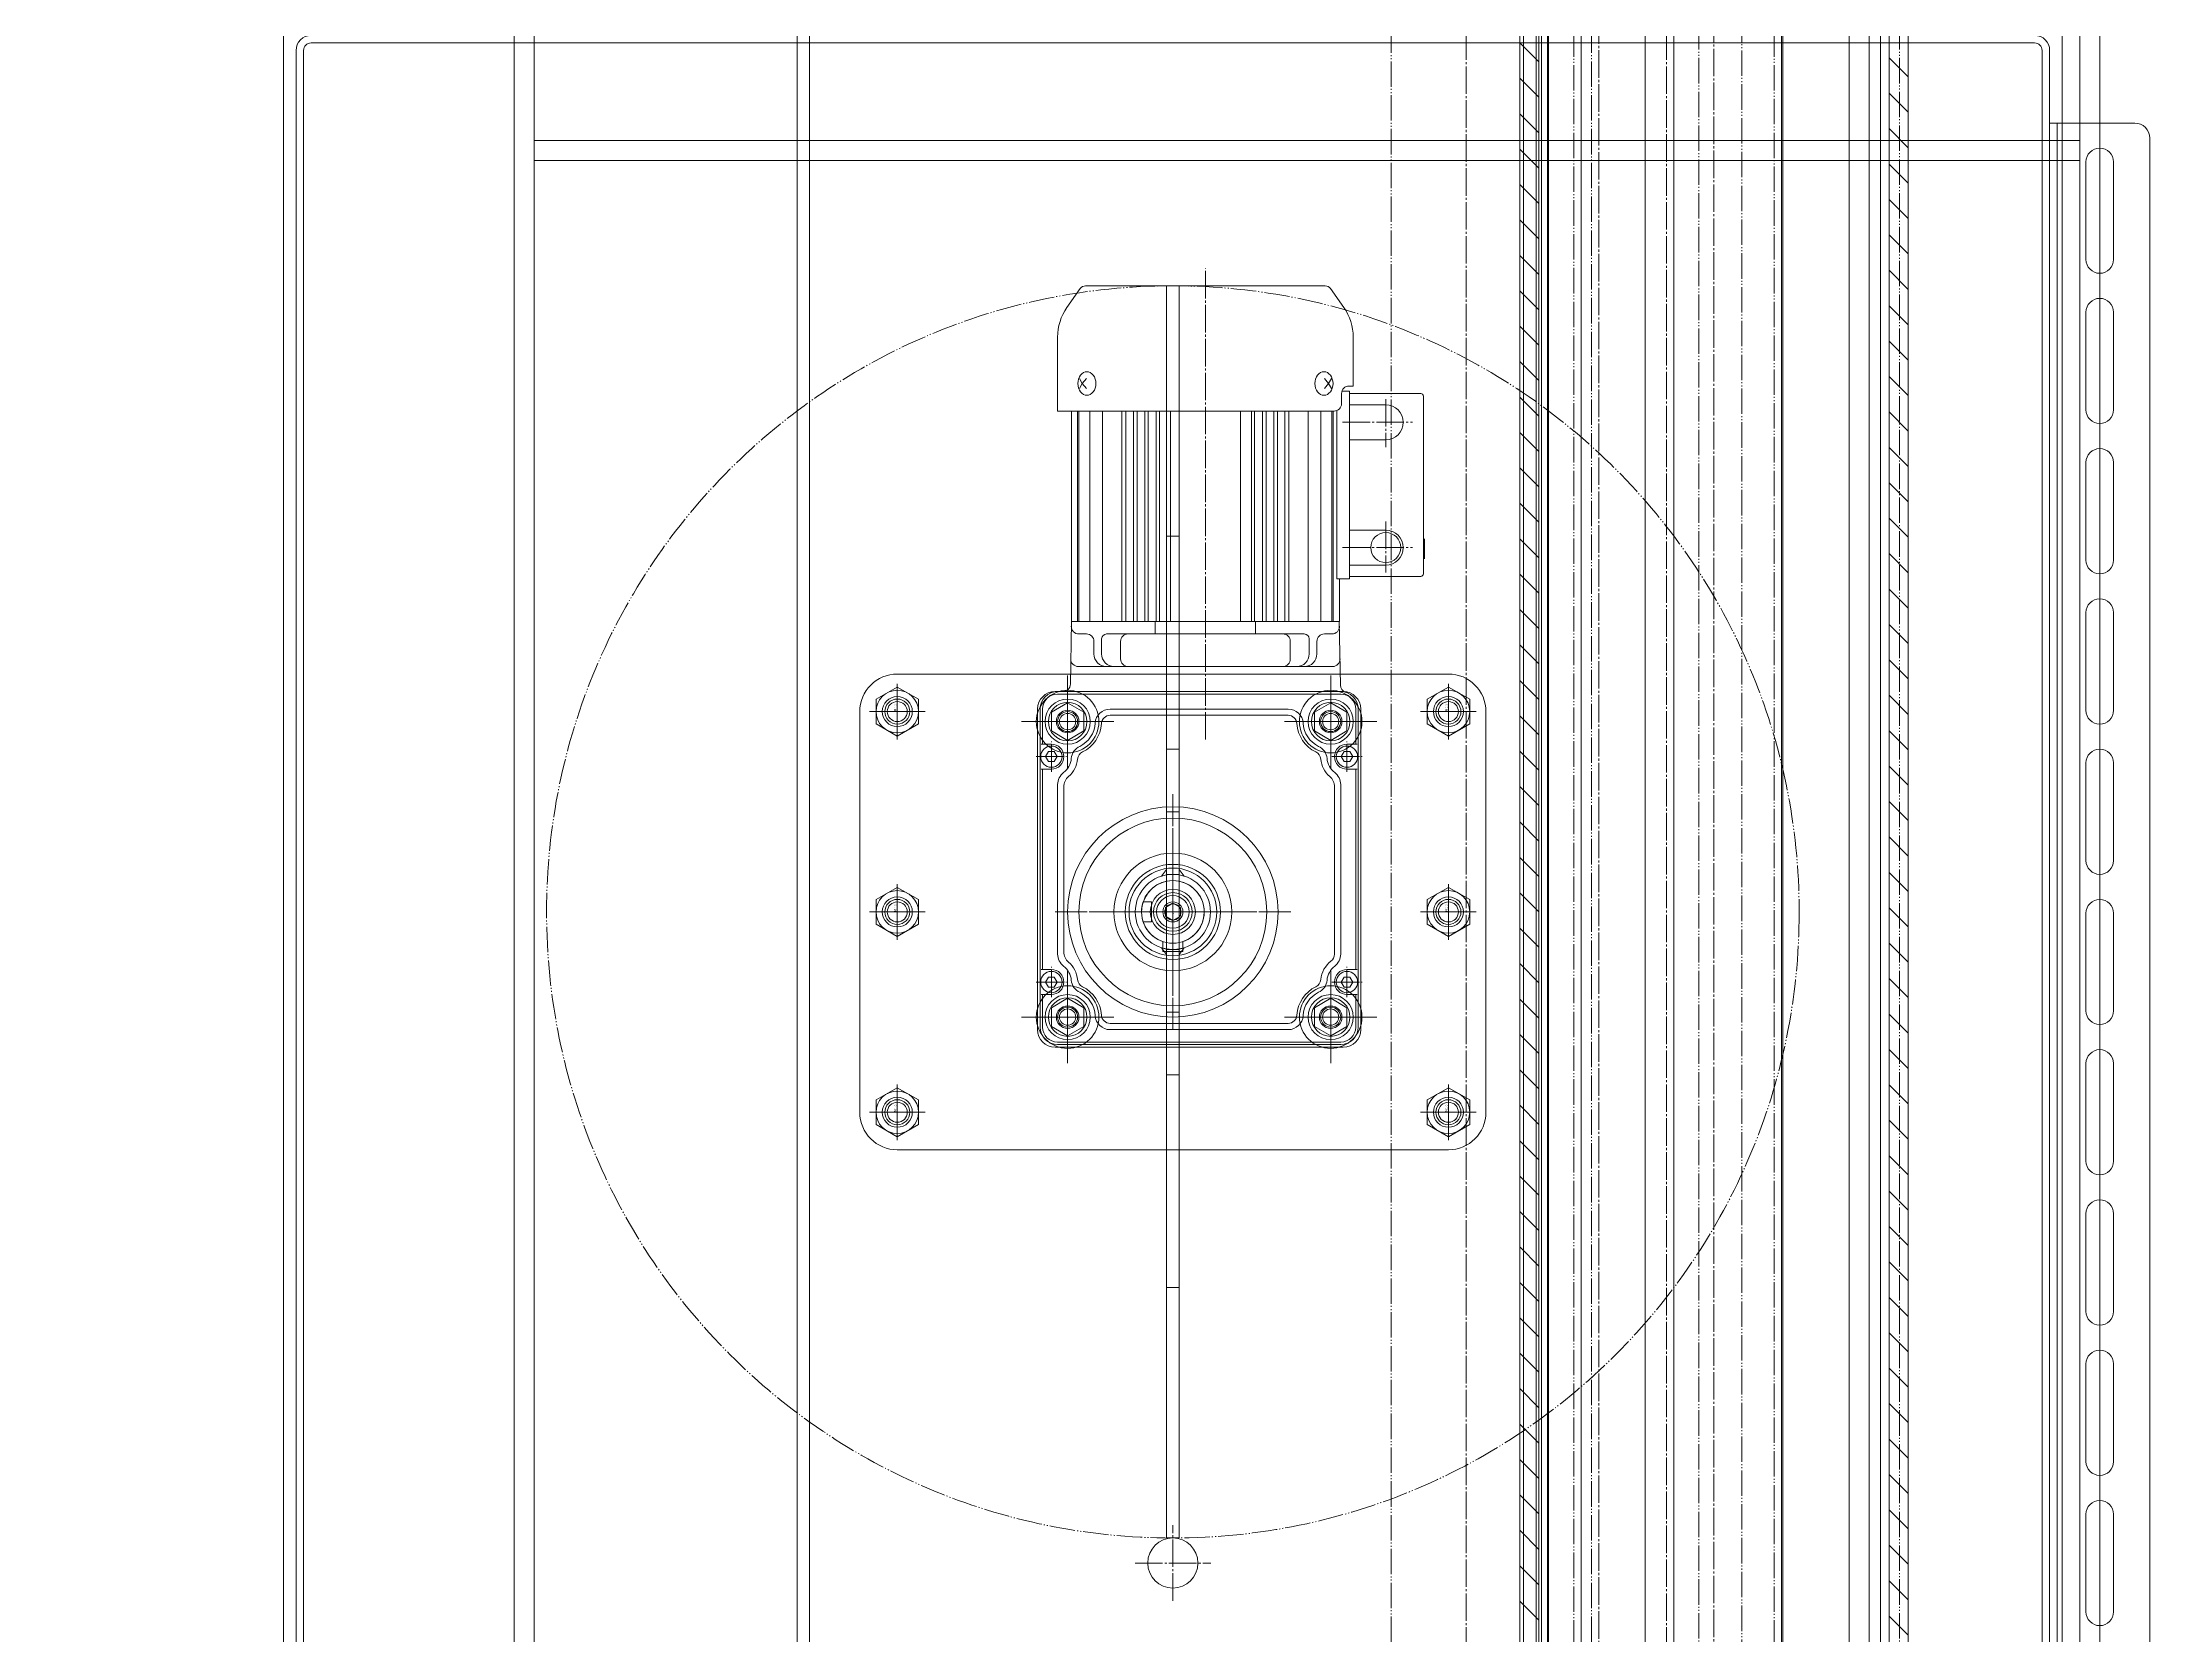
# Model space of a CAD drawing. Units: millimetres at full size. Extents: x -21196 to 21204, y -11807 to 11807.
# Drawn here: x -7431 to -6590, y -2239 to -1603 of the extents above; entities that cross this region are included whole.
import ezdxf
from ezdxf.enums import TextEntityAlignment as Align

# ---------------------------------------------------------------- set-up
doc = ezdxf.new("R2010")
doc.units = ezdxf.units.MM
doc.header["$LTSCALE"] = 0.5
doc.linetypes.add('USER3', pattern=[26.999999, 20.299999, -1.7, 0.8, -1.7, 0.8, -1.7])
doc.linetypes.add('USER4', pattern=[27.1, 22, -1.7, 1.7, -1.7])
doc.layers.add('1-0_設備-5(241129配置図菊池追記(立面図).jww)(機器配置図 260128.dwg)', color=7, linetype='Continuous', lineweight=9)
doc.styles.add('ＭＳ ゴシック', font='')
doc.styles.get('ＭＳ ゴシック').set_extended_font_data('MS Gothic')

msp = doc.modelspace()

# ---------------------------------------------------------------- linework, layer by layer
at = {"layer": '1-0_設備-5(241129配置図菊池追記(立面図).jww)(機器配置図 260128.dwg)', "linetype": 'USER4'}
for p, q in [((-6763.5215, -3662.4988), (-6763.5215, -1337.5378)), ((-6809.5215, -1348.6084), (-6809.5215, -3511.6859)), ((-6862.4215, -1368.6084), (-6862.4215, -3491.6859)), ((-6782.4215, -1368.6084), (-6782.4215, -3491.6859)), ((-6966.5215, -1881.3563), (-6966.5215, -1693.1739)), ((-6894.5215, -1745.3388), (-6894.5215, -1764.5279)), ((-6911.8054, -1754.6471), (-6883.826, -1754.6471)), ((-6894.5215, -1794.2368), (-6894.5215, -1814.611)), ((-6911.8054, -1804.6471), (-6883.826, -1804.6471)), ((-7089.5215, -1859.0434), (-7089.5215, -1881.2509)), ((-7021.5215, -1855.7444), (-7021.5215, -1892.5499)), ((-6916.5215, -1855.7444), (-6916.5215, -1892.5499)), ((-6869.5215, -1859.0434), (-6869.5215, -1881.2509)), ((-7089.5215, -1879.4882), (-7089.5215, -1860.8061)), ((-7089.5215, -1860.8061), (-7089.5215, -1879.4882)), ((-7021.5215, -1884.8974), (-7021.5215, -1863.3969)), ((-7021.5215, -1881.4882), (-7021.5215, -1866.8061)), ((-7021.5215, -1881.4882), (-7021.5215, -1866.8061)), ((-7021.5215, -1881.4882), (-7021.5215, -1866.8061)), ((-7021.5215, -1881.0704), (-7021.5215, -1867.2238)), ((-6916.5215, -1884.8974), (-6916.5215, -1863.3969)), ((-6916.5215, -1881.4882), (-6916.5215, -1866.8061)), ((-6916.5215, -1881.4882), (-6916.5215, -1866.8061)), ((-6916.5215, -1881.4882), (-6916.5215, -1866.8061)), ((-6916.5215, -1881.0704), (-6916.5215, -1867.2238)), ((-6869.5215, -1879.4882), (-6869.5215, -1860.8061)), ((-6869.5215, -1860.8061), (-6869.5215, -1879.4882)), ((-7078.4178, -1870.1471), (-7100.6253, -1870.1471)), ((-7098.8626, -1870.1471), (-7080.1805, -1870.1471)), ((-7080.1805, -1870.1471), (-7098.8626, -1870.1471)), ((-7003.1188, -1874.1471), (-7039.9243, -1874.1471)), ((-7010.7713, -1874.1471), (-7032.2717, -1874.1471)), ((-7028.8626, -1874.1471), (-7014.1805, -1874.1471)), ((-7028.8626, -1874.1471), (-7014.1805, -1874.1471)), ((-7028.8626, -1874.1471), (-7014.1805, -1874.1471)), ((-7014.5982, -1874.1471), (-7028.4448, -1874.1471)), ((-6898.1188, -1874.1471), (-6934.9243, -1874.1471)), ((-6905.7713, -1874.1471), (-6927.2717, -1874.1471)), ((-6923.8626, -1874.1471), (-6909.1805, -1874.1471)), ((-6923.8626, -1874.1471), (-6909.1805, -1874.1471)), ((-6923.8626, -1874.1471), (-6909.1805, -1874.1471)), ((-6909.5982, -1874.1471), (-6923.4448, -1874.1471)), ((-6858.4178, -1870.1471), (-6880.6253, -1870.1471)), ((-6878.8626, -1870.1471), (-6860.1805, -1870.1471)), ((-6860.1805, -1870.1471), (-6878.8626, -1870.1471)), ((-7028.0215, -1894.1622), (-7028.0215, -1882.1321)), ((-6910.0215, -1894.1622), (-6910.0215, -1882.1321)), ((-7034.0366, -1888.1471), (-7022.0065, -1888.1471)), ((-6916.0366, -1888.1471), (-6904.0065, -1888.1471)), ((-6979.5215, -1997.1247), (-6979.5215, -1903.1696)), ((-6979.5215, -1903.2464), (-6979.5215, -1997.0479)), ((-6979.5215, -1982.4242), (-6979.5215, -1917.8701)), ((-6979.5215, -1976.6613), (-6979.5215, -1923.633)), ((-6979.5215, -1975.8464), (-6979.5215, -1924.4479)), ((-6979.5215, -1928.477), (-6979.5215, -1971.8172)), ((-7089.5215, -1939.0434), (-7089.5215, -1961.2509)), ((-7089.5215, -1959.4882), (-7089.5215, -1940.8061)), ((-7089.5215, -1940.8061), (-7089.5215, -1959.4882)), ((-6979.5215, -1960.8551), (-6979.5215, -1939.4392)), ((-6979.5215, -1943.2238), (-6979.5215, -1957.0704)), ((-6869.5215, -1939.0434), (-6869.5215, -1961.2509)), ((-6869.5215, -1959.4882), (-6869.5215, -1940.8061)), ((-6869.5215, -1940.8061), (-6869.5215, -1959.4882)), ((-7078.4178, -1950.1471), (-7100.6253, -1950.1471)), ((-7098.8626, -1950.1471), (-7080.1805, -1950.1471)), ((-7080.1805, -1950.1471), (-7098.8626, -1950.1471)), ((-6932.4308, -1950.1471), (-7026.7198, -1950.1471)), ((-7026.4991, -1950.1471), (-6932.544, -1950.1471)), ((-7011.7986, -1950.1471), (-6947.2445, -1950.1471)), ((-7006.0357, -1950.1471), (-6953.0074, -1950.1471)), ((-7005.2208, -1950.1471), (-6953.8223, -1950.1471)), ((-7001.1916, -1950.1471), (-6957.8514, -1950.1471)), ((-6968.8136, -1950.1471), (-6990.2295, -1950.1471)), ((-6986.4448, -1950.1471), (-6972.5982, -1950.1471)), ((-6858.4178, -1950.1471), (-6880.6253, -1950.1471)), ((-6878.8626, -1950.1471), (-6860.1805, -1950.1471)), ((-6860.1805, -1950.1471), (-6878.8626, -1950.1471)), ((-7028.0216, -1984.1624), (-7028.0216, -1972.1324)), ((-7021.5215, -1973.7444), (-7021.5215, -2010.5499)), ((-6916.5215, -1973.7444), (-6916.5215, -2010.5499)), ((-6910.0215, -1984.1624), (-6910.0215, -1972.1324)), ((-7034.0366, -1978.1474), (-7022.0066, -1978.1474)), ((-7021.5215, -2002.8974), (-7021.5215, -1981.3969)), ((-7021.5215, -1999.4882), (-7021.5215, -1984.8061)), ((-7021.5215, -1999.4882), (-7021.5215, -1984.8061)), ((-7021.5215, -1999.4882), (-7021.5215, -1984.8061)), ((-7021.5215, -1999.0704), (-7021.5215, -1985.2238)), ((-6916.5215, -2002.8974), (-6916.5215, -1981.3969)), ((-6916.5215, -1999.4882), (-6916.5215, -1984.8061)), ((-6916.5215, -1999.4882), (-6916.5215, -1984.8061)), ((-6916.5215, -1999.4882), (-6916.5215, -1984.8061)), ((-6916.5215, -1999.0704), (-6916.5215, -1985.2238)), ((-6916.0365, -1978.1474), (-6904.0065, -1978.1474)), ((-7003.1188, -1992.1471), (-7039.9243, -1992.1471)), ((-7010.7713, -1992.1471), (-7032.2717, -1992.1471)), ((-7028.8626, -1992.1471), (-7014.1805, -1992.1471)), ((-7028.8626, -1992.1471), (-7014.1805, -1992.1471)), ((-7028.8626, -1992.1471), (-7014.1805, -1992.1471)), ((-7014.5982, -1992.1471), (-7028.4448, -1992.1471)), ((-6898.1188, -1992.1471), (-6934.9243, -1992.1471)), ((-6905.7713, -1992.1471), (-6927.2717, -1992.1471)), ((-6923.8626, -1992.1471), (-6909.1805, -1992.1471)), ((-6923.8626, -1992.1471), (-6909.1805, -1992.1471)), ((-6923.8626, -1992.1471), (-6909.1805, -1992.1471)), ((-6909.5982, -1992.1471), (-6923.4448, -1992.1471)), ((-7089.5215, -2019.0434), (-7089.5215, -2041.2509)), ((-6869.5215, -2019.0434), (-6869.5215, -2041.2509)), ((-7089.5215, -2039.4882), (-7089.5215, -2020.8061)), ((-7089.5215, -2020.8061), (-7089.5215, -2039.4882)), ((-6869.5215, -2039.4882), (-6869.5215, -2020.8061)), ((-6869.5215, -2020.8061), (-6869.5215, -2039.4882)), ((-7078.4178, -2030.1471), (-7100.6253, -2030.1471)), ((-7098.8626, -2030.1471), (-7080.1805, -2030.1471)), ((-7080.1805, -2030.1471), (-7098.8626, -2030.1471)), ((-6858.4178, -2030.1471), (-6880.6253, -2030.1471)), ((-6878.8626, -2030.1471), (-6860.1805, -2030.1471)), ((-6860.1805, -2030.1471), (-6878.8626, -2030.1471)), ((-6979.5215, -2225.2588), (-6979.5215, -2195.0355)), ((-6994.6332, -2210.1471), (-6964.4099, -2210.1471))]:
    msp.add_line(p, q, dxfattribs=at)
at = {"layer": '1-0_設備-5(241129配置図菊池追記(立面図).jww)(機器配置図 260128.dwg)'}
for p, q in [((-6816.5215, -1375.1471), (-6816.5215, -3485.1471)), ((-6736.5215, -1375.1471), (-6736.5215, -3485.1471)), ((-7242.5215, -3430.1471), (-7242.5215, -1430.1471)), ((-6701.5215, -3430.1471), (-6701.5215, -1430.1471)), ((-6617.5215, -3430.1471), (-6617.5215, -1430.1471)), ((-6709.5215, -1437.1471), (-6709.5215, -3423.1471)), ((-6833.4215, -3420.1471), (-6833.4215, -1440.1471)), ((-6830.0215, -3420.1471), (-6830.0215, -1440.1471)), ((-6791.0215, -3420.1471), (-6791.0215, -1440.1471)), ((-6736.0215, -1440.1471), (-6736.0215, -3420.1471)), ((-6697.0215, -3420.1471), (-6697.0215, -1440.1471)), ((-6693.6215, -3420.1471), (-6693.6215, -1440.1471)), ((-7124.5215, -1560.1471), (-7124.5215, -3040.1471)), ((-6834.5215, -1560.1471), (-6834.5215, -3040.1471)), ((-7329.5215, -1606.1471), (-7329.5215, -2994.1471)), ((-7326.5215, -1606.1471), (-7326.5215, -2994.1471)), ((-6635.5215, -1603.1471), (-7323.5215, -1603.1471)), ((-6833.4215, -1610.714), (-6841.0215, -1603.114)), ((-6632.5215, -2994.1471), (-6632.5215, -1606.1471)), ((-6629.5215, -2994.1471), (-6629.5215, -1606.1471)), ((-6686.0215, -1616.6926), (-6693.6215, -1609.0926)), ((-6833.4215, -1624.8561), (-6841.0215, -1617.2561)), ((-6686.0215, -1630.8347), (-6693.6215, -1623.2347)), ((-6833.4215, -1638.9982), (-6841.0215, -1631.3982)), ((-6686.0215, -1644.9769), (-6693.6215, -1637.3769)), ((-6626.5215, -1635.1471), (-6626.5215, -2965.1471)), ((-6624.5215, -1635.1471), (-6624.5215, -2965.1471)), ((-7234.5215, -1642.1471), (-6617.5215, -1642.1471)), ((-6833.4215, -1653.1404), (-6841.0215, -1645.5404)), ((-6589.5215, -2959.1471), (-6589.5215, -1641.1471)), ((-6686.0215, -1659.119), (-6693.6215, -1651.519)), ((-6615.0215, -1650.6471), (-6615.0215, -1689.6471)), ((-6604.0215, -1689.6471), (-6604.0215, -1650.6471)), ((-6833.4215, -1667.2825), (-6841.0215, -1659.6825)), ((-6686.0215, -1673.2611), (-6693.6215, -1665.6611)), ((-6833.4215, -1681.4246), (-6841.0215, -1673.8246)), ((-6686.0215, -1687.4033), (-6693.6215, -1679.8033)), ((-6833.4215, -1695.5668), (-6841.0215, -1687.9668)), ((-6686.0215, -1701.5454), (-6693.6215, -1693.9454)), ((-7021.7961, -1708.8266), (-7016.495, -1701.2558)), ((-7014.3652, -1700.1471), (-6966.5215, -1700.1471)), ((-6982.0215, -1700.1471), (-6982.0215, -1935.3569)), ((-6982.0215, -1700.1471), (-6977.0215, -1700.1471)), ((-6977.0215, -1935.3569), (-6977.0215, -1700.1471)), ((-6918.6779, -1700.1471), (-6966.5215, -1700.1471)), ((-6911.247, -1708.8266), (-6916.5481, -1701.2558)), ((-6833.4215, -1709.7089), (-6841.0215, -1702.1089)), ((-6833.4215, -1723.851), (-6841.0215, -1716.251)), ((-6686.0215, -1715.6876), (-6693.6215, -1708.0876)), ((-6615.0215, -1710.6471), (-6615.0215, -1749.6471)), ((-6604.0215, -1749.6471), (-6604.0215, -1710.6471)), ((-7025.5215, -1750.1471), (-7025.5215, -1720.6423)), ((-6907.5215, -1740.1471), (-6907.5215, -1720.6423)), ((-6686.0215, -1729.8297), (-6693.6215, -1722.2297)), ((-6833.4215, -1737.9932), (-6841.0215, -1730.3932)), ((-7016.8412, -1737.1471), (-7015.6655, -1739.1471)), ((-7015.6655, -1739.1471), (-7014.0128, -1737.1471)), ((-6917.3776, -1739.1471), (-6919.0303, -1737.1471)), ((-6916.2018, -1737.1471), (-6917.3776, -1739.1471)), ((-6907.5215, -1740.1471), (-6909.1818, -1740.1471)), ((-6686.0215, -1743.9718), (-6693.6215, -1736.3718)), ((-6914.0215, -1817.1471), (-6914.0215, -1749.9137)), ((-6912.1818, -1743.1471), (-6912.1818, -1747.1471)), ((-6909.0215, -1742.1471), (-6912.0103, -1742.1471)), ((-6909.0215, -1742.1471), (-6909.0215, -1817.1471)), ((-6880.5215, -1743.1471), (-6909.0215, -1743.1471)), ((-6909.0215, -1747.6471), (-6894.5215, -1747.6471)), ((-6879.5215, -1815.1471), (-6879.5215, -1744.1471)), ((-6833.4215, -1752.1353), (-6841.0215, -1744.5353)), ((-7025.5215, -1750.1471), (-6966.5215, -1750.1471)), ((-7020.0215, -1834.1471), (-7020.0215, -1750.1471)), ((-7017.5215, -1750.1471), (-7017.5215, -1834.1471)), ((-7017.0215, -1750.1471), (-7017.0215, -1834.1471)), ((-7012.6546, -1750.1471), (-7012.6546, -1834.1471)), ((-7007.5635, -1750.1471), (-7007.5635, -1834.1471)), ((-6999.8251, -1750.1471), (-6999.8251, -1834.1471)), ((-6998.2359, -1750.1471), (-6998.2359, -1834.1471)), ((-6995.2779, -1750.1471), (-6995.2779, -1834.1471)), ((-6993.7989, -1750.1471), (-6993.7989, -1834.1471)), ((-6990.7062, -1750.1471), (-6990.7062, -1834.1471)), ((-6989.3598, -1750.1471), (-6989.3598, -1834.1471)), ((-6986.1496, -1750.1471), (-6986.1496, -1834.1471)), ((-6984.9077, -1750.1471), (-6984.9077, -1834.1471)), ((-6980.5215, -1750.1471), (-6980.5215, -1834.1471)), ((-6915.1818, -1750.1471), (-6966.5215, -1750.1471)), ((-6952.5215, -1750.1471), (-6952.5215, -1834.1471)), ((-6948.1354, -1750.1471), (-6948.1354, -1834.1471)), ((-6946.8935, -1750.1471), (-6946.8935, -1834.1471)), ((-6943.6833, -1750.1471), (-6943.6833, -1834.1471)), ((-6942.3369, -1750.1471), (-6942.3369, -1834.1471)), ((-6939.2442, -1750.1471), (-6939.2442, -1834.1471)), ((-6937.7651, -1750.1471), (-6937.7651, -1834.1471)), ((-6934.8071, -1750.1471), (-6934.8071, -1834.1471)), ((-6933.2179, -1750.1471), (-6933.2179, -1834.1471)), ((-6925.4796, -1750.1471), (-6925.4796, -1834.1471)), ((-6920.3885, -1750.1471), (-6920.3885, -1834.1471)), ((-6916.0215, -1750.1471), (-6916.0215, -1834.1471)), ((-6915.5215, -1750.1471), (-6915.5215, -1834.1471)), ((-6686.0215, -1758.114), (-6693.6215, -1750.514)), ((-6909.0215, -1761.6471), (-6894.5215, -1761.6471)), ((-6833.4215, -1766.2774), (-6841.0215, -1758.6774)), ((-6686.0215, -1772.2561), (-6693.6215, -1764.6561)), ((-6833.4215, -1780.4196), (-6841.0215, -1772.8196)), ((-6615.0215, -1770.6471), (-6615.0215, -1809.6471)), ((-6604.0215, -1809.6471), (-6604.0215, -1770.6471)), ((-6686.0215, -1786.3982), (-6693.6215, -1778.7982)), ((-6833.4215, -1794.5617), (-6841.0215, -1786.9617)), ((-6982.0215, -1800.1471), (-6977.0215, -1800.1471)), ((-6909.0215, -1797.6471), (-6894.5215, -1797.6471)), ((-6686.0215, -1800.5404), (-6693.6215, -1792.9404)), ((-6879.0215, -1801.1471), (-6879.0215, -1809.1471)), ((-6833.4215, -1808.7039), (-6841.0215, -1801.1039)), ((-6686.0215, -1814.6825), (-6693.6215, -1807.0825)), ((-6909.0215, -1817.1471), (-6914.0215, -1817.1471)), ((-6913.0215, -1834.1471), (-6913.0215, -1817.1471)), ((-6909.0215, -1811.6471), (-6894.5215, -1811.6471)), ((-6880.5215, -1816.1471), (-6909.0215, -1816.1471)), ((-6833.4215, -1822.846), (-6841.0215, -1815.246)), ((-6686.0215, -1828.8246), (-6693.6215, -1821.2246)), ((-7020.4065, -1859.1995), (-7019.9692, -1834.1471)), ((-6966.5215, -1834.1471), (-7020.0215, -1834.1471)), ((-7020.0215, -1834.1471), (-6966.5215, -1834.1471)), ((-6986.5215, -1839.1471), (-6986.5215, -1834.1471)), ((-6966.5215, -1834.1471), (-6913.0215, -1834.1471)), ((-6913.0215, -1834.1471), (-6966.5215, -1834.1471)), ((-6946.5215, -1839.1471), (-6946.5215, -1834.1471)), ((-6912.6292, -1859.6268), (-6913.0739, -1834.1471)), ((-6833.4215, -1836.9881), (-6841.0215, -1829.3881)), ((-6615.0215, -1830.6471), (-6615.0215, -1869.6471)), ((-6604.0215, -1869.6471), (-6604.0215, -1830.6471)), ((-7014.0215, -1839.1471), (-7017.056, -1839.1471)), ((-7011.0215, -1842.1471), (-7011.0215, -1847.1471)), ((-7007.9512, -1841.1471), (-7007.9512, -1847.1471)), ((-6966.5215, -1839.1471), (-7005.9512, -1839.1471)), ((-7000.4137, -1849.1471), (-7000.4137, -1842.1471)), ((-6966.5215, -1839.1471), (-6927.0919, -1839.1471)), ((-6932.6294, -1849.1471), (-6932.6294, -1842.1471)), ((-6925.0919, -1841.1471), (-6925.0919, -1847.1471)), ((-6922.0215, -1842.1471), (-6922.0215, -1847.1471)), ((-6919.0215, -1839.1471), (-6915.9871, -1839.1471)), ((-6686.0215, -1842.9668), (-6693.6215, -1835.3668)), ((-6833.4215, -1851.1303), (-6841.0215, -1843.5303)), ((-6686.0215, -1857.1089), (-6693.6215, -1849.5089)), ((-6869.5215, -1855.1471), (-7089.5215, -1855.1471)), ((-7017.2829, -1852.1471), (-6966.5215, -1852.1471)), ((-7003.4137, -1852.1471), (-7006.0215, -1852.1471)), ((-6915.7602, -1852.1471), (-6966.5215, -1852.1471)), ((-6929.6294, -1852.1471), (-6927.0215, -1852.1471)), ((-6833.4215, -1865.2724), (-6841.0215, -1857.6724)), ((-7098.0085, -1875.0471), (-7098.0085, -1865.2471)), ((-7026.5215, -1862.1471), (-6911.5215, -1862.1471)), ((-7026.5215, -1862.1471), (-6911.5215, -1862.1471)), ((-6912.5215, -1862.1471), (-7025.5215, -1862.1471)), ((-6912.5215, -1863.1471), (-7025.5215, -1863.1471)), ((-6878.0085, -1875.0471), (-6878.0085, -1865.2471)), ((-6686.0215, -1871.251), (-6693.6215, -1863.651)), ((-7104.5215, -1870.1471), (-7104.5215, -2030.1471)), ((-7098.0085, -1875.0471), (-7089.5215, -1879.9471)), ((-7033.5215, -1997.1471), (-7033.5215, -1869.1471)), ((-7033.5215, -1997.1471), (-7033.5215, -1869.1471)), ((-7032.5215, -1996.1471), (-7032.5215, -1869.1471)), ((-7031.5215, -1869.1471), (-7031.5215, -1883.1471)), ((-6933.4921, -1869.1471), (-7004.551, -1869.1471)), ((-6933.4921, -1871.6471), (-7004.551, -1871.6471)), ((-6906.5215, -1883.1471), (-6906.5215, -1869.1471)), ((-6905.5215, -1869.1471), (-6905.5215, -1996.1471)), ((-6904.5215, -1869.1471), (-6904.5215, -1997.1471)), ((-6904.5215, -1869.1471), (-6904.5215, -1997.1471)), ((-6878.0085, -1875.0471), (-6869.5215, -1879.9471)), ((-6854.5215, -2030.1471), (-6854.5215, -1870.1471)), ((-6833.4215, -1879.4145), (-6841.0215, -1871.8145)), ((-7028.0215, -1883.1471), (-7032.1215, -1883.1471)), ((-6910.0215, -1883.1471), (-6905.9215, -1883.1471)), ((-6686.0215, -1885.3932), (-6693.6215, -1877.7932)), ((-7029.1762, -1886.1471), (-7030.3309, -1888.1471)), ((-7029.1762, -1890.1471), (-7030.3309, -1888.1471)), ((-7026.8668, -1886.1471), (-7029.1762, -1886.1471)), ((-7029.1762, -1890.1471), (-7026.8668, -1890.1471)), ((-7025.7121, -1888.1471), (-7026.8668, -1886.1471)), ((-7026.8668, -1890.1471), (-7025.7121, -1888.1471)), ((-6982.0215, -1885.1471), (-6977.0215, -1885.1471)), ((-6911.1762, -1886.1471), (-6912.3309, -1888.1471)), ((-6911.1762, -1890.1471), (-6912.3309, -1888.1471)), ((-6908.8668, -1886.1471), (-6911.1762, -1886.1471)), ((-6911.1762, -1890.1471), (-6908.8668, -1890.1471)), ((-6907.7121, -1888.1471), (-6908.8668, -1886.1471)), ((-6908.8668, -1890.1471), (-6907.7121, -1888.1471)), ((-6833.4215, -1893.5567), (-6841.0215, -1885.9567)), ((-6686.0215, -1899.5353), (-6693.6215, -1891.9353)), ((-6615.0215, -1890.6471), (-6615.0215, -1929.6471)), ((-6604.0215, -1929.6471), (-6604.0215, -1890.6471)), ((-7028.0215, -1893.1471), (-7032.1215, -1893.1471)), ((-7031.5215, -1893.1471), (-7031.5215, -1973.1474)), ((-7025.5215, -1899.2712), (-7025.5215, -1967.0231)), ((-7023.0215, -1900.2196), (-7023.0215, -1943.5328)), ((-6915.0215, -1967.0231), (-6915.0215, -1900.2196)), ((-6912.5215, -1967.0231), (-6912.5215, -1899.2712)), ((-6910.0215, -1893.1471), (-6905.9215, -1893.1471)), ((-6906.5215, -1973.1474), (-6906.5215, -1893.1471)), ((-6833.4215, -1907.6988), (-6841.0215, -1900.0988)), ((-6686.0215, -1913.6774), (-6693.6215, -1906.0774)), ((-6982.0215, -1910.1471), (-6977.0215, -1910.1471)), ((-6833.4215, -1921.8409), (-6841.0215, -1914.2409)), ((-6686.0215, -1927.8196), (-6693.6215, -1920.2196)), ((-6833.4215, -1935.9831), (-6841.0215, -1928.3831)), ((-6686.0215, -1941.9617), (-6693.6215, -1934.3617)), ((-7023.0215, -1943.5328), (-7023.0215, -1966.0747)), ((-6977.0215, -1935.1471), (-6982.0215, -1935.1471)), ((-6982.0215, -1964.9373), (-6982.0215, -1935.3569)), ((-6977.0215, -1964.9373), (-6977.0215, -1935.3569)), ((-6833.4215, -1950.1252), (-6841.0215, -1942.5252)), ((-7098.0085, -1955.0471), (-7098.0085, -1945.2471)), ((-6988.0215, -1946.1471), (-6991.3643, -1946.1471)), ((-6988.0215, -1954.1471), (-6988.0215, -1946.1471)), ((-6878.0085, -1955.0471), (-6878.0085, -1945.2471)), ((-6686.0215, -1956.1039), (-6693.6215, -1948.5039)), ((-6615.0215, -1950.6471), (-6615.0215, -1989.6471)), ((-6604.0215, -1989.6471), (-6604.0215, -1950.6471)), ((-7098.0085, -1955.0471), (-7089.5215, -1959.9471)), ((-6988.0215, -1954.1471), (-6991.3643, -1954.1471)), ((-6878.0085, -1955.0471), (-6869.5215, -1959.9471)), ((-6833.4215, -1964.2673), (-6841.0215, -1956.6673)), ((-6983.5215, -1965.9471), (-6983.5215, -1961.9899)), ((-6975.5215, -1965.9471), (-6983.5215, -1965.9471)), ((-6982.0215, -2200.1471), (-6982.0215, -1964.9373)), ((-6977.0215, -1965.1471), (-6982.0215, -1965.1471)), ((-6977.0215, -1964.9373), (-6977.0215, -2200.1471)), ((-6975.5215, -1965.9471), (-6975.5215, -1961.9899)), ((-6686.0215, -1970.246), (-6693.6215, -1962.646)), ((-7028.0216, -1973.1474), (-7032.1215, -1973.1474)), ((-7029.1763, -1976.1474), (-7030.331, -1978.1474)), ((-7026.8669, -1976.1474), (-7029.1763, -1976.1474)), ((-7025.7122, -1978.1474), (-7026.8669, -1976.1474)), ((-6911.1762, -1976.1474), (-6912.3309, -1978.1474)), ((-6908.8668, -1976.1474), (-6911.1762, -1976.1474)), ((-6910.0215, -1973.1474), (-6905.9215, -1973.1474)), ((-6907.7121, -1978.1474), (-6908.8668, -1976.1474)), ((-6833.4215, -1978.4095), (-6841.0215, -1970.8095)), ((-6686.0215, -1984.3881), (-6693.6215, -1976.7881)), ((-7028.0216, -1983.1474), (-7032.1215, -1983.1474)), ((-7031.5215, -1983.1474), (-7031.5215, -1996.1471)), ((-7029.1763, -1980.1474), (-7030.331, -1978.1474)), ((-7029.1763, -1980.1474), (-7026.8669, -1980.1474)), ((-7026.8669, -1980.1474), (-7025.7122, -1978.1474)), ((-6911.1762, -1980.1474), (-6912.3309, -1978.1474)), ((-6911.1762, -1980.1474), (-6908.8668, -1980.1474)), ((-6910.0215, -1983.1474), (-6905.9215, -1983.1474)), ((-6908.8668, -1980.1474), (-6907.7121, -1978.1474)), ((-6906.5215, -1996.1471), (-6906.5215, -1983.1474)), ((-6833.4215, -1992.5516), (-6841.0215, -1984.9516)), ((-6982.0215, -1990.1471), (-6977.0215, -1990.1471)), ((-6686.0215, -1998.5303), (-6693.6215, -1990.9303)), ((-7025.5215, -2002.1471), (-6912.5215, -2002.1471)), ((-7004.551, -1994.6471), (-6933.4921, -1994.6471)), ((-7004.551, -1997.1471), (-6933.4921, -1997.1471)), ((-6833.4215, -2006.6938), (-6841.0215, -1999.0938)), ((-6911.5215, -2004.1471), (-7026.5215, -2004.1471)), ((-6911.5215, -2004.1471), (-7026.5215, -2004.1471)), ((-7025.5215, -2003.1471), (-6912.5215, -2003.1471)), ((-6686.0215, -2012.6724), (-6693.6215, -2005.0724)), ((-6615.0215, -2010.6471), (-6615.0215, -2049.6471)), ((-6604.0215, -2049.6471), (-6604.0215, -2010.6471)), ((-6982.0215, -2015.1471), (-6977.0215, -2015.1471)), ((-6833.4215, -2020.8359), (-6841.0215, -2013.2359)), ((-6686.0215, -2026.8145), (-6693.6215, -2019.2145)), ((-7098.0085, -2035.0471), (-7098.0085, -2025.2471)), ((-6878.0085, -2035.0471), (-6878.0085, -2025.2471)), ((-6833.4215, -2034.978), (-6841.0215, -2027.378)), ((-7098.0085, -2035.0471), (-7089.5215, -2039.9471)), ((-6878.0085, -2035.0471), (-6869.5215, -2039.9471)), ((-6686.0215, -2040.9567), (-6693.6215, -2033.3567)), ((-6833.4215, -2049.1202), (-6841.0215, -2041.5202)), ((-7089.5215, -2045.1471), (-6869.5215, -2045.1471)), ((-6686.0215, -2055.0988), (-6693.6215, -2047.4988)), ((-6833.4215, -2063.2623), (-6841.0215, -2055.6623)), ((-6686.0215, -2069.2409), (-6693.6215, -2061.6409)), ((-6833.4215, -2077.4044), (-6841.0215, -2069.8044)), ((-6686.0215, -2083.3831), (-6693.6215, -2075.7831)), ((-6615.0215, -2070.6471), (-6615.0215, -2109.6471)), ((-6604.0215, -2109.6471), (-6604.0215, -2070.6471)), ((-6833.4215, -2091.5466), (-6841.0215, -2083.9466)), ((-6686.0215, -2097.5252), (-6693.6215, -2089.9252)), ((-6982.0215, -2100.1471), (-6977.0215, -2100.1471)), ((-6833.4215, -2105.6887), (-6841.0215, -2098.0887)), ((-6686.0215, -2111.6673), (-6693.6215, -2104.0673)), ((-6833.4215, -2119.8308), (-6841.0215, -2112.2308)), ((-6686.0215, -2125.8095), (-6693.6215, -2118.2095)), ((-6833.4215, -2133.973), (-6841.0215, -2126.373)), ((-6686.0215, -2139.9516), (-6693.6215, -2132.3516)), ((-6615.0215, -2130.6471), (-6615.0215, -2169.6471)), ((-6604.0215, -2169.6471), (-6604.0215, -2130.6471)), ((-6833.4215, -2148.1151), (-6841.0215, -2140.5151)), ((-6686.0215, -2154.0938), (-6693.6215, -2146.4938)), ((-6833.4215, -2162.2572), (-6841.0215, -2154.6572)), ((-6686.0215, -2168.2359), (-6693.6215, -2160.6359)), ((-6833.4215, -2176.3994), (-6841.0215, -2168.7994)), ((-6686.0215, -2182.378), (-6693.6215, -2174.778)), ((-6833.4215, -2190.5415), (-6841.0215, -2182.9415)), ((-6686.0215, -2196.5202), (-6693.6215, -2188.9202)), ((-6615.0215, -2190.6471), (-6615.0215, -2229.6471)), ((-6604.0215, -2229.6471), (-6604.0215, -2190.6471)), ((-6982.0215, -2200.1471), (-6977.0215, -2200.1471)), ((-6833.4215, -2204.6837), (-6841.0215, -2197.0837)), ((-6686.0215, -2210.6623), (-6693.6215, -2203.0623)), ((-6833.4215, -2218.8258), (-6841.0215, -2211.2258)), ((-6686.0215, -2224.8044), (-6693.6215, -2217.2044)), ((-6833.4215, -2232.9679), (-6841.0215, -2225.3679)), ((-6686.0215, -2238.9466), (-6693.6215, -2231.3466))]:
    msp.add_line(p, q, dxfattribs=at)
at = {"layer": '1-0_設備-5(241129配置図菊池追記(立面図).jww)(機器配置図 260128.dwg)', "linetype": 'USER3'}
for points in [[(-6819.5215, -3485.1471), (-6819.5215, -1375.1471), (-6796.5215, -1375.1471), (-6794.5215, -1377.1471), (-6794.5215, -1435.1471)], [(-6739.5215, -3485.1471), (-6739.5215, -1375.1471), (-6716.5215, -1375.1471), (-6714.5215, -1377.1471), (-6714.5215, -1435.1471)], [(-6784.5215, -1445.1471), (-6771.5215, -1445.1471), (-6769.5215, -1447.1471), (-6769.5215, -3413.1471)], [(-6704.5215, -1445.1471), (-6691.5215, -1445.1471), (-6689.5215, -1447.1471), (-6689.5215, -3413.1471)]]:
    msp.add_lwpolyline(points, dxfattribs=at)
at = {"layer": '1-0_設備-5(241129配置図菊池追記(立面図).jww)(機器配置図 260128.dwg)'}
for points in [[(-7234.5215, -1430.1471), (-7334.5215, -1430.1471), (-7334.5215, -3430.1471), (-7234.5215, -3430.1471)], [(-6609.5215, -1430.1471), (-6709.5215, -1430.1471), (-6709.5215, -3430.1471), (-6609.5215, -3430.1471)], [(-6841.0215, -3419.1471), (-6841.0215, -1441.1471), (-6840.0215, -1440.1471), (-6687.0215, -1440.1471), (-6686.0215, -1441.1471), (-6686.0215, -3419.1471), (-6687.0215, -3420.1471), (-6840.0215, -3420.1471)], [(-6839.5215, -3389.1471), (-6839.5215, -1471.1471), (-6838.5215, -1470.1471), (-6780.5215, -1470.1471), (-6779.5215, -1471.1471), (-6779.5215, -3389.1471), (-6780.5215, -3390.1471), (-6838.5215, -3390.1471)], [(-6829.5215, -1560.1471), (-6829.5215, -3040.1471), (-7129.5215, -3040.1471), (-7129.5215, -1560.1471)], [(-7013.8489, -1743.8471), (-7014.5518, -1743.7568), (-7015.2278, -1743.4894), (-7015.8507, -1743.0551), (-7016.3967, -1742.4705), (-7016.8448, -1741.7583), (-7017.1778, -1740.9458), (-7017.3829, -1740.0641), (-7017.4521, -1739.1471), (-7017.3829, -1738.2302), (-7017.1778, -1737.3485), (-7016.8448, -1736.536), (-7016.3967, -1735.8237), (-7015.8507, -1735.2392), (-7015.2278, -1734.8049), (-7014.5518, -1734.5375), (-7013.8489, -1734.4471), (-7013.1459, -1734.5375), (-7012.47, -1734.8049), (-7011.847, -1735.2392), (-7011.301, -1735.8237), (-7010.8529, -1736.536), (-7010.5199, -1737.3485), (-7010.3149, -1738.2302), (-7010.2456, -1739.1471), (-7010.3149, -1740.0641), (-7010.5199, -1740.9458), (-7010.8529, -1741.7583), (-7011.301, -1742.4705), (-7011.847, -1743.0551), (-7012.47, -1743.4894), (-7013.1459, -1743.7568)], [(-6919.1942, -1743.8471), (-6919.8972, -1743.7568), (-6920.5731, -1743.4894), (-6921.1961, -1743.0551), (-6921.7421, -1742.4705), (-6922.1902, -1741.7583), (-6922.5232, -1740.9458), (-6922.7282, -1740.0641), (-6922.7974, -1739.1471), (-6922.7282, -1738.2302), (-6922.5232, -1737.3485), (-6922.1902, -1736.536), (-6921.7421, -1735.8237), (-6921.1961, -1735.2392), (-6920.5731, -1734.8049), (-6919.8972, -1734.5375), (-6919.1942, -1734.4471), (-6918.4912, -1734.5375), (-6917.8153, -1734.8049), (-6917.1924, -1735.2392), (-6916.6463, -1735.8237), (-6916.1982, -1736.536), (-6915.8652, -1737.3485), (-6915.6602, -1738.2302), (-6915.591, -1739.1471), (-6915.6602, -1740.0641), (-6915.8652, -1740.9458), (-6916.1982, -1741.7583), (-6916.6463, -1742.4705), (-6917.1924, -1743.0551), (-6917.8153, -1743.4894), (-6918.4912, -1743.7568)], [(-7015.0215, -1870.3943), (-7015.0215, -1877.9), (-7021.5215, -1881.6527), (-7028.0215, -1877.9), (-7028.0215, -1870.3943), (-7021.5215, -1866.6416)], [(-6910.0215, -1870.3943), (-6910.0215, -1877.9), (-6916.5215, -1881.6527), (-6923.0215, -1877.9), (-6923.0215, -1870.3943), (-6916.5215, -1866.6416)], [(-6982.0215, -1935.3569), (-6984.0215, -1935.8381), (-6982.0215, -1933.1471)], [(-6977.0215, -1935.3569), (-6975.0215, -1935.8381), (-6977.0215, -1933.1471)], [(-6976.5215, -1948.4151), (-6976.5215, -1951.8792), (-6979.5215, -1953.6112), (-6982.5215, -1951.8792), (-6982.5215, -1948.4151), (-6979.5215, -1946.6831)], [(-6982.0215, -1964.9373), (-6984.0215, -1964.4562), (-6982.0215, -1967.1471)], [(-6977.0215, -1964.9373), (-6975.0215, -1964.4562), (-6977.0215, -1967.1471)], [(-7015.0215, -1988.3943), (-7015.0215, -1995.9), (-7021.5215, -1999.6527), (-7028.0215, -1995.9), (-7028.0215, -1988.3943), (-7021.5215, -1984.6416)], [(-6910.0215, -1988.3943), (-6910.0215, -1995.9), (-6916.5215, -1999.6527), (-6923.0215, -1995.9), (-6923.0215, -1988.3943), (-6916.5215, -1984.6416)]]:
    msp.add_lwpolyline(points, close=True, dxfattribs=at)
for points in [[(-6709.5215, -3423.1471), (-6709.5215, -3430.1471), (-6609.5215, -3430.1471), (-6609.5215, -1430.1471), (-6709.5215, -1430.1471), (-6709.5215, -1437.1471)], [(-6624.5215, -2965.1471), (-6624.5215, -3035.1471), (-6629.5215, -3040.1471), (-7329.5215, -3040.1471), (-7334.5215, -3035.1471), (-7334.5215, -1565.1471), (-7329.5215, -1560.1471), (-6629.5215, -1560.1471), (-6624.5215, -1565.1471), (-6624.5215, -1635.1471)], [(-6595.5215, -1635.1471), (-6629.5215, -1635.1471), (-6629.5215, -2965.1471)], [(-7234.5215, -1650.1471), (-6709.5215, -1650.1471), (-6617.5215, -1650.1471)], [(-7016.8412, -1741.1471), (-7015.6655, -1739.1471), (-7014.0128, -1741.1471)], [(-6916.2018, -1741.1471), (-6917.3776, -1739.1471), (-6919.0303, -1741.1471)], [(-7081.0345, -1865.2471), (-7089.5215, -1860.3471), (-7098.0085, -1865.2471)], [(-7089.5215, -1879.9471), (-7081.0345, -1875.0471), (-7081.0345, -1865.2471)], [(-6861.0345, -1865.2471), (-6869.5215, -1860.3471), (-6878.0085, -1865.2471)], [(-6869.5215, -1879.9471), (-6861.0345, -1875.0471), (-6861.0345, -1865.2471)], [(-7081.0345, -1945.2471), (-7089.5215, -1940.3471), (-7098.0085, -1945.2471)], [(-6861.0345, -1945.2471), (-6869.5215, -1940.3471), (-6878.0085, -1945.2471)], [(-7089.5215, -1959.9471), (-7081.0345, -1955.0471), (-7081.0345, -1945.2471)], [(-6869.5215, -1959.9471), (-6861.0345, -1955.0471), (-6861.0345, -1945.2471)], [(-7081.0345, -2025.2471), (-7089.5215, -2020.3471), (-7098.0085, -2025.2471)], [(-7089.5215, -2039.9471), (-7081.0345, -2035.0471), (-7081.0345, -2025.2471)], [(-6861.0345, -2025.2471), (-6869.5215, -2020.3471), (-6878.0085, -2025.2471)], [(-6869.5215, -2039.9471), (-6861.0345, -2035.0471), (-6861.0345, -2025.2471)]]:
    msp.add_lwpolyline(points, dxfattribs=at)
at = {"layer": '1-0_設備-5(241129配置図菊池追記(立面図).jww)(機器配置図 260128.dwg)', "linetype": 'USER3'}
for points in [[(-6892.4215, -3389.1471), (-6892.4215, -1471.1471), (-6891.4215, -1470.1471), (-6833.4215, -1470.1471), (-6832.4215, -1471.1471), (-6832.4215, -3389.1471), (-6833.4215, -3390.1471), (-6891.4215, -3390.1471)], [(-6812.4215, -3389.1471), (-6812.4215, -1471.1471), (-6811.4215, -1470.1471), (-6753.4215, -1470.1471), (-6752.4215, -1471.1471), (-6752.4215, -3389.1471), (-6753.4215, -3390.1471), (-6811.4215, -3390.1471)], [(-8999.5215, -1480.1471), (-6779.5215, -1480.1471), (-6779.5215, -3380.1471), (-8999.5215, -3380.1471)], [(-8999.5215, -1480.1471), (-6832.4215, -1480.1471), (-6832.4215, -3380.1471), (-8999.5215, -3380.1471)], [(-8995.3229, -1480.1471), (-6686.0215, -1480.1471), (-6686.0215, -3380.1471), (-8995.3229, -3380.1471)]]:
    msp.add_lwpolyline(points, close=True, dxfattribs=at)
msp.add_circle((-6979.5215, -1950.1471), 250.012, dxfattribs=at)
at = {"layer": '1-0_設備-5(241129配置図菊池追記(立面図).jww)(機器配置図 260128.dwg)'}
for centre, radius in [((-6894.5215, -1804.6471), 6), ((-7089.5215, -1870.1471), 8.487), ((-7089.5215, -1870.1471), 6), ((-7089.5215, -1870.1471), 6), ((-7089.5215, -1870.1471), 5), ((-7089.5215, -1870.1471), 4), ((-7021.5215, -1874.1471), 12.5), ((-7021.5215, -1874.1471), 9), ((-7021.5215, -1874.1471), 7.7), ((-6916.5215, -1874.1471), 12.5), ((-6916.5215, -1874.1471), 9), ((-6916.5215, -1874.1471), 7.7), ((-6869.5215, -1870.1471), 8.487), ((-6869.5215, -1870.1471), 6), ((-6869.5215, -1870.1471), 6), ((-6869.5215, -1870.1471), 5), ((-6869.5215, -1870.1471), 4), ((-7021.5215, -1874.1471), 4.5), ((-7021.5215, -1874.1471), 4.5), ((-7021.5215, -1874.1471), 4.5), ((-7021.5215, -1874.1471), 4), ((-7021.5215, -1874.1471), 3.25), ((-6916.5215, -1874.1471), 4.5), ((-6916.5215, -1874.1471), 4.5), ((-6916.5215, -1874.1471), 4.5), ((-6916.5215, -1874.1471), 4), ((-6916.5215, -1874.1471), 3.25), ((-7028.0215, -1888.1471), 4.25), ((-6910.0215, -1888.1471), 4.25), ((-6979.5215, -1950.1471), 42), ((-6979.5215, -1950.1471), 37.5), ((-6979.5215, -1950.1471), 37.5), ((-6979.5215, -1950.1471), 23.5), ((-6979.5215, -1950.1471), 19), ((-6979.5215, -1950.1471), 19), ((-6979.5215, -1950.1471), 17.5), ((-7089.5215, -1950.1471), 8.487), ((-6979.5215, -1950.1471), 15), ((-6979.5215, -1950.1471), 12.5), ((-6979.5215, -1950.1471), 9), ((-6979.5215, -1950.1471), 7.7), ((-6869.5215, -1950.1471), 8.487), ((-7089.5215, -1950.1471), 6), ((-7089.5215, -1950.1471), 6), ((-7089.5215, -1950.1471), 5), ((-7089.5215, -1950.1471), 4), ((-6979.5215, -1950.1471), 6.5), ((-6979.5215, -1950.1471), 4), ((-6979.5215, -1950.1471), 3.25), ((-6869.5215, -1950.1471), 6), ((-6869.5215, -1950.1471), 6), ((-6869.5215, -1950.1471), 5), ((-6869.5215, -1950.1471), 4), ((-7028.0216, -1978.1474), 4.25), ((-6910.0215, -1978.1474), 4.25), ((-7021.5215, -1992.1471), 12.5), ((-7021.5215, -1992.1471), 9), ((-7021.5215, -1992.1471), 7.7), ((-6916.5215, -1992.1471), 12.5), ((-6916.5215, -1992.1471), 9), ((-6916.5215, -1992.1471), 7.7), ((-7021.5215, -1992.1471), 4.5), ((-7021.5215, -1992.1471), 4.5), ((-7021.5215, -1992.1471), 4.5), ((-7021.5215, -1992.1471), 4), ((-7021.5215, -1992.1471), 3.25), ((-6916.5215, -1992.1471), 4.5), ((-6916.5215, -1992.1471), 4.5), ((-6916.5215, -1992.1471), 4.5), ((-6916.5215, -1992.1471), 4), ((-6916.5215, -1992.1471), 3.25), ((-7089.5215, -2030.1471), 8.487), ((-7089.5215, -2030.1471), 6), ((-7089.5215, -2030.1471), 6), ((-7089.5215, -2030.1471), 5), ((-7089.5215, -2030.1471), 4), ((-6869.5215, -2030.1471), 8.487), ((-6869.5215, -2030.1471), 6), ((-6869.5215, -2030.1471), 6), ((-6869.5215, -2030.1471), 5), ((-6869.5215, -2030.1471), 4), ((-6979.5215, -2210.1471), 10)]:
    msp.add_circle(centre, radius, dxfattribs=at)
for centre, radius, start, end in [((-7323.5215, -1606.1471), 6, 90, 180), ((-7323.5215, -1606.1471), 3, 90, 180), ((-6635.5215, -1606.1471), 6, 0, 90), ((-6635.5215, -1606.1471), 3, 0, 90), ((-6595.5215, -1641.1471), 6, 0, 90), ((-6609.5215, -1650.6471), 5.5, 0, 180), ((-6609.5215, -1689.6471), 5.5, 180, 0), ((-7014.3652, -1702.7471), 2.6, 90, 145), ((-6918.6779, -1702.7471), 2.6, 35, 90), ((-6609.5215, -1710.6471), 5.5, 0, 180), ((-7004.9215, -1720.6423), 20.6, 145, 180), ((-6928.1215, -1720.6423), 20.6, 0, 35), ((-6909.1818, -1743.1471), 3, 90, 180), ((-6915.1818, -1747.1471), 3, 270, 0), ((-6894.5215, -1754.6471), 7, 270, 90), ((-6880.5215, -1744.1471), 1, 0, 90), ((-6609.5215, -1749.6471), 5.5, 180, 0), ((-6609.5215, -1770.6471), 5.5, 0, 180), ((-6894.5215, -1804.6471), 7, 270, 90), ((-6880.5215, -1815.1471), 1, 270, 0), ((-6609.5215, -1809.6471), 5.5, 180, 0), ((-6609.5215, -1830.6471), 5.5, 0, 180), ((-7017.056, -1836.1471), 3, 179, 270), ((-7014.0215, -1842.1471), 3, 0, 90), ((-7005.9512, -1841.1471), 2, 90, 180), ((-6997.4137, -1842.1471), 3, 90, 180), ((-6935.6294, -1842.1471), 3, 0, 90), ((-6927.0919, -1841.1471), 2, 0, 90), ((-6919.0215, -1842.1471), 3, 90, 180), ((-6915.9871, -1836.1471), 3, 270, 1), ((-7017.2829, -1849.1471), 3, 179, 270), ((-7006.0215, -1847.1471), 5, 180, 270), ((-7002.9512, -1847.1471), 5, 180, 270), ((-6997.4137, -1849.1471), 3, 180, 270), ((-6935.6294, -1849.1471), 3, 270, 0), ((-6930.0919, -1847.1471), 5, 270, 0), ((-6927.0215, -1847.1471), 5, 270, 0), ((-6915.7602, -1849.1471), 3, 270, 1), ((-7089.5215, -1870.1471), 15, 90, 180), ((-7023.406, -1859.1471), 3, 270, 359), ((-6869.5215, -1870.1471), 15, 0, 90), ((-7026.5215, -1869.1471), 7, 90, 180), ((-7026.5215, -1869.1471), 7, 90, 180), ((-7025.5215, -1869.1471), 7, 90, 180), ((-7025.5215, -1869.1471), 6, 90, 180), ((-6909.6296, -1859.5744), 3, 181, 253.19), ((-6912.5215, -1869.1471), 7, 0, 90), ((-6912.5215, -1869.1471), 6, 0, 90), ((-6911.5215, -1869.1471), 7, 0, 90), ((-6911.5215, -1869.1471), 7, 0, 90), ((-7021.5215, -1874.1471), 11, 295.957, 356.628), ((-7021.5215, -1874.1471), 13.5, 295.957, 356.628), ((-7004.551, -1875.1471), 6, 90, 176.628), ((-7004.551, -1875.1471), 3.5, 90, 176.628), ((-6933.4921, -1875.1471), 6, 3.372, 90), ((-6933.4921, -1875.1471), 3.5, 3.372, 90), ((-6916.5215, -1874.1471), 13.5, 183.372, 244.043), ((-6916.5215, -1874.1471), 11, 183.372, 244.043), ((-6609.5215, -1869.6471), 5.5, 180, 0), ((-7028.0215, -1888.1471), 5, 270, 90), ((-7014.0807, -1889.4322), 6, 115.957, 174.732), ((-6923.9624, -1889.4322), 6, 5.268, 64.043), ((-6910.0215, -1888.1471), 5, 90, 270), ((-7028.0216, -1888.1469), 8, 307.383, 354.732), ((-7028.0216, -1888.1469), 10.5, 311.015, 354.732), ((-7014.0807, -1889.4322), 3.5, 115.957, 174.732), ((-6923.9624, -1889.4322), 3.5, 5.268, 64.043), ((-6910.0215, -1888.1469), 10.5, 185.268, 228.985), ((-6910.0215, -1888.1469), 8, 185.268, 232.617), ((-6609.5215, -1890.6471), 5.5, 0, 180), ((-7019.5215, -1899.2712), 6, 127.383, 180), ((-7017.5215, -1900.2196), 5.5, 131.015, 180), ((-6920.5215, -1900.2196), 5.5, 0, 48.985), ((-6918.5215, -1899.2712), 6, 0, 52.617), ((-6609.5215, -1929.6471), 5.5, 180, 0), ((-6979.5215, -1950.1471), 12.5, 288.663, 251.337), ((-6609.5215, -1950.6471), 5.5, 0, 180), ((-7019.5215, -1967.0231), 6, 180, 232.617), ((-7017.5215, -1966.0747), 5.5, 180, 228.985), ((-6918.5215, -1967.0231), 3.5, 307.383, 0), ((-6918.5215, -1967.0231), 6, 307.383, 0), ((-7028.0216, -1978.1474), 5, 270, 90), ((-7028.0216, -1978.1474), 8, 5.268, 52.617), ((-7028.0216, -1978.1474), 10.5, 5.268, 48.985), ((-7014.0807, -1976.862), 3.5, 185.268, 244.043), ((-6923.9624, -1976.862), 3.5, 295.957, 354.732), ((-6910.0215, -1978.1474), 10.5, 127.383, 174.732), ((-6910.0215, -1978.1474), 8, 127.383, 174.732), ((-6910.0215, -1978.1474), 5, 90, 270), ((-7014.0807, -1976.862), 6, 185.268, 244.043), ((-7021.5215, -1992.1471), 11, 3.372, 64.043), ((-7021.5215, -1992.1471), 13.5, 3.372, 64.043), ((-6916.5215, -1992.1471), 13.5, 115.957, 176.628), ((-6916.5215, -1992.1471), 11, 115.957, 176.628), ((-6923.9624, -1976.862), 6, 295.957, 354.732), ((-7004.551, -1991.1471), 6, 183.372, 270), ((-7004.551, -1991.1471), 3.5, 183.372, 270), ((-6933.4921, -1991.1471), 3.5, 270, 356.628), ((-6933.4921, -1991.1471), 6, 270, 356.628), ((-6609.5215, -1989.6471), 5.5, 180, 0), ((-7026.5215, -1997.1471), 7, 180, 270), ((-7026.5215, -1997.1471), 7, 180, 270), ((-7025.5215, -1996.1471), 7, 180, 270), ((-7025.5215, -1996.1471), 6, 180, 270), ((-6912.5215, -1996.1471), 6, 270, 0), ((-6912.5215, -1996.1471), 7, 270, 0), ((-6911.5215, -1997.1471), 7, 270, 0), ((-6911.5215, -1997.1471), 7, 270, 0), ((-6609.5215, -2010.6471), 5.5, 0, 180), ((-7089.5215, -2030.1471), 15, 180, 270), ((-6869.5215, -2030.1471), 15, 270, 0), ((-6609.5215, -2049.6471), 5.5, 180, 0), ((-6609.5215, -2070.6471), 5.5, 0, 180), ((-6609.5215, -2109.6471), 5.5, 180, 0), ((-6609.5215, -2130.6471), 5.5, 0, 180), ((-6609.5215, -2169.6471), 5.5, 180, 0), ((-6609.5215, -2190.6471), 5.5, 0, 180), ((-6609.5215, -2229.6471), 5.5, 180, 0)]:
    msp.add_arc(centre, radius, start, end, dxfattribs=at)

# ---------------------------------------------------------------- texts
at = {"layer": '1-0_設備-5(241129配置図菊池追記(立面図).jww)(機器配置図 260128.dwg)', "style": 'ＭＳ ゴシック', "width": 0.8}
for p in [(-7089.5848, -1870.0196), (-6869.5848, -1870.0196), (-7089.5848, -1950.0196), (-6869.5848, -1950.0196), (-7089.5848, -2030.0196), (-6869.5848, -2030.0196)]:
    msp.add_text('Ｍ１０', height=0.918, rotation=90, dxfattribs=at).set_placement(p, align=Align.BOTTOM_LEFT)
at = {"layer": '1-0_設備-5(241129配置図菊池追記(立面図).jww)(機器配置図 260128.dwg)', "style": 'ＭＳ ゴシック'}
for s, p in [('BT-M8', (-7021.025, -1874.8513)), ('BT-M8', (-6916.025, -1874.8513)), ('CS-M8', (-6979.044, -1950.8567)), ('BT-M8', (-7021.025, -1992.8513)), ('BT-M8', (-6916.025, -1992.8513))]:
    msp.add_text(s, height=0.2203, rotation=90, dxfattribs=at).set_placement(p, align=Align.BOTTOM_LEFT)

doc.saveas('drawing.dxf')
